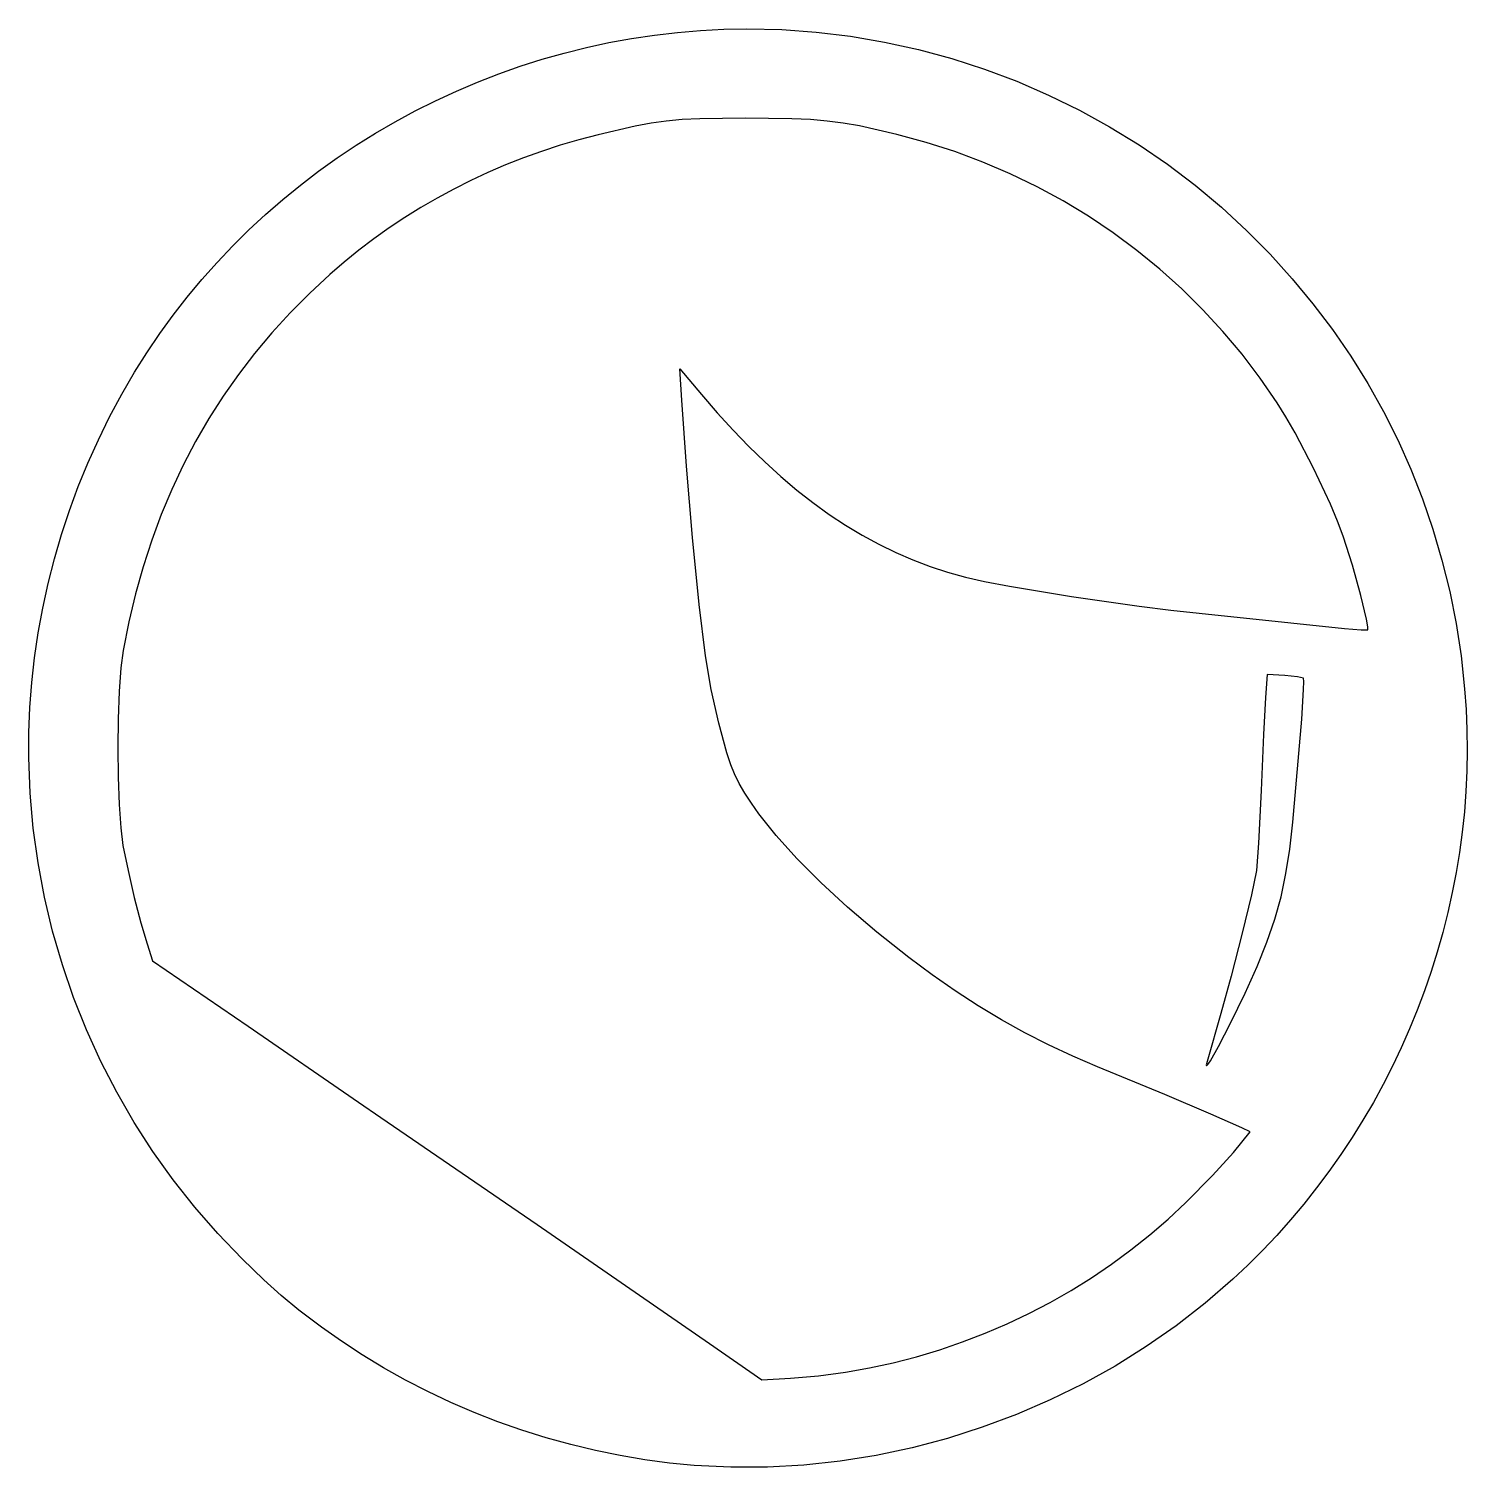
# Model space of a CAD drawing. Extents: x 3.272 to 4.124, y 4.842 to 5.694.
import ezdxf

# ---------------------------------------------------------------- set-up
doc = ezdxf.new("R2010")
doc.units = 0
doc.layers.add('IMPORT_-_LOGO_EPS', color=7, linetype='CONTINUOUS')

msp = doc.modelspace()

# ---------------------------------------------------------------- linework, layer by layer
at = {"layer": 'IMPORT_-_LOGO_EPS'}
for points in [[(3.66636, 4.84317), (3.65174, 4.84455), (3.63708, 4.84649), (3.6224, 4.84897), (3.60775, 4.85198), (3.59316, 4.85551), (3.57865, 4.85955), (3.56427, 4.86408), (3.55004, 4.86909), (3.53599, 4.87458), (3.52216, 4.88052), (3.50859, 4.88691), (3.49529, 4.89373), (3.48232, 4.90097), (3.46969, 4.90863), (3.45745, 4.91668), (3.44562, 4.92512), (3.43226, 4.93523), (3.42175, 4.94381), (3.41142, 4.95316), (3.39862, 4.96556), (3.38418, 4.9805), (3.37055, 4.99608), (3.35773, 5.01227), (3.34575, 5.02904), (3.33461, 5.04635), (3.32433, 5.06416), (3.31494, 5.08244), (3.30643, 5.10115), (3.29883, 5.12027), (3.29216, 5.13975), (3.28641, 5.15956), (3.28162, 5.17967), (3.2778, 5.20004), (3.27496, 5.22063), (3.27311, 5.24141), (3.27228, 5.26235), (3.27232, 5.27715), (3.27291, 5.29196), (3.27402, 5.30677), (3.27567, 5.32155), (3.27784, 5.33629), (3.28053, 5.35097), (3.28373, 5.36558), (3.28745, 5.38009), (3.29167, 5.39449), (3.29639, 5.40875), (3.3016, 5.42287), (3.30731, 5.43683), (3.3135, 5.4506), (3.32017, 5.46417), (3.32732, 5.47752), (3.33494, 5.49064), (3.34219, 5.50219), (3.3498, 5.51346), (3.35778, 5.52445), (3.3661, 5.53515), (3.37476, 5.54555), (3.38374, 5.55566), (3.39304, 5.56546), (3.40264, 5.57495), (3.41254, 5.58412), (3.42273, 5.59297), (3.43318, 5.60149), (3.4439, 5.60967), (3.45488, 5.61752), (3.46609, 5.62502), (3.47754, 5.63216), (3.48921, 5.63895), (3.50109, 5.64537), (3.51318, 5.65142), (3.52545, 5.6571), (3.5379, 5.66239), (3.55052, 5.6673), (3.5633, 5.67182), (3.57623, 5.67593), (3.5893, 5.67964), (3.60249, 5.68294), (3.6158, 5.68582), (3.62922, 5.68828), (3.64273, 5.6903), (3.65633, 5.6919), (3.67001, 5.69305), (3.68375, 5.69376), (3.69754, 5.69402), (3.71809, 5.69355), (3.73855, 5.69207), (3.75888, 5.6896), (3.77906, 5.68615), (3.79902, 5.68173), (3.81875, 5.67638), (3.83818, 5.67009), (3.85729, 5.66289), (3.87604, 5.65479), (3.89438, 5.64582), (3.91227, 5.63598), (3.92967, 5.62529), (3.94654, 5.61378), (3.96285, 5.60145), (3.97854, 5.58832), (3.99359, 5.57441), (4.00735, 5.56044), (4.02038, 5.54601), (4.03268, 5.53114), (4.04423, 5.51583), (4.05502, 5.5001), (4.06507, 5.48396), (4.07434, 5.46743), (4.08285, 5.45052), (4.09059, 5.43324), (4.09754, 5.4156), (4.1037, 5.39763), (4.10907, 5.37932), (4.11363, 5.3607), (4.11739, 5.34178), (4.12034, 5.32257), (4.12247, 5.30308), (4.12334, 5.29092), (4.12386, 5.27876), (4.12401, 5.26661), (4.1238, 5.25447), (4.12323, 5.24236), (4.12232, 5.23027), (4.12105, 5.21823), (4.11944, 5.20623), (4.11748, 5.19428), (4.11518, 5.1824), (4.11255, 5.17059), (4.10959, 5.15886), (4.10629, 5.14721), (4.10267, 5.13566), (4.09872, 5.12422), (4.09445, 5.11288), (4.08987, 5.10167), (4.08497, 5.09059), (4.07976, 5.07964), (4.07424, 5.06883), (4.06842, 5.05818), (4.06229, 5.04769), (4.05587, 5.03737), (4.04915, 5.02723), (4.04214, 5.01727), (4.03485, 5.00751), (4.02726, 4.99794), (4.0194, 4.98859), (4.01125, 4.97945), (4.00284, 4.97055), (3.99414, 4.96187), (3.98518, 4.95344), (3.96878, 4.93924), (3.95166, 4.92593), (3.93388, 4.91353), (3.91549, 4.90205), (3.89655, 4.89152), (3.8771, 4.88195), (3.85719, 4.87336), (3.83689, 4.86576), (3.81624, 4.85919), (3.79529, 4.85365), (3.77411, 4.84916), (3.75273, 4.84575), (3.73121, 4.84343), (3.70961, 4.84221), (3.68797, 4.84212)], [(3.75584, 4.89834), (3.77005, 4.90089), (3.78411, 4.90396), (3.798, 4.90756), (3.81172, 4.91167), (3.82523, 4.9163), (3.83855, 4.92142), (3.85164, 4.92704), (3.8645, 4.93316), (3.87711, 4.93975), (3.88946, 4.94682), (3.90154, 4.95436), (3.91333, 4.96237), (3.92482, 4.97083), (3.936, 4.97973), (3.94685, 4.98909), (3.95737, 4.99888), (3.97312, 5.01483), (3.98553, 5.02854), (3.99554, 5.04066), (3.99064, 5.04318), (3.97227, 5.05127), (3.94494, 5.0628), (3.90513, 5.07928), (3.89042, 5.08551), (3.87608, 5.09219), (3.86202, 5.09935), (3.84817, 5.10705), (3.83446, 5.11532), (3.82081, 5.1242), (3.80716, 5.13374), (3.79343, 5.14399), (3.7745, 5.15903), (3.75706, 5.17389), (3.74124, 5.18845), (3.72714, 5.2026), (3.71488, 5.21621), (3.70455, 5.22916), (3.70015, 5.23536), (3.69628, 5.24136), (3.69295, 5.24713), (3.69018, 5.25267), (3.68799, 5.2581), (3.68566, 5.26514), (3.68085, 5.28272), (3.67642, 5.30277), (3.673, 5.32263), (3.66928, 5.35307), (3.66531, 5.39264), (3.66166, 5.43506), (3.65892, 5.47401), (3.65782, 5.49264), (3.67064, 5.47736), (3.67997, 5.46653), (3.68931, 5.45628), (3.69868, 5.44659), (3.70808, 5.43746), (3.71752, 5.42889), (3.72702, 5.42086), (3.73657, 5.41337), (3.7462, 5.40642), (3.7559, 5.39999), (3.7657, 5.39409), (3.77559, 5.3887), (3.78559, 5.38382), (3.7957, 5.37945), (3.80594, 5.37556), (3.81631, 5.37217), (3.82683, 5.36927), (3.83809, 5.36675), (3.85296, 5.36391), (3.88978, 5.3578), (3.92974, 5.3521), (3.94854, 5.34977), (3.9653, 5.34798), (4.01966, 5.3421), (4.0514, 5.33884), (4.06125, 5.33804), (4.06508, 5.33797), (4.06515, 5.33991), (4.0644, 5.34432), (4.06101, 5.35848), (4.056, 5.37626), (4.05048, 5.39349), (4.04712, 5.40246), (4.04298, 5.4124), (4.03305, 5.43375), (4.02209, 5.45472), (4.01665, 5.46418), (4.01147, 5.4725), (4.0014, 5.48714), (3.99069, 5.50122), (3.97936, 5.51473), (3.96744, 5.52766), (3.95495, 5.53999), (3.94191, 5.5517), (3.92834, 5.56278), (3.91428, 5.57321), (3.89973, 5.58298), (3.88473, 5.59207), (3.86928, 5.60046), (3.85343, 5.60814), (3.83719, 5.61509), (3.82058, 5.6213), (3.80362, 5.62675), (3.78634, 5.63142), (3.76408, 5.63645), (3.75444, 5.63815), (3.74498, 5.63938), (3.73506, 5.64022), (3.72409, 5.64074), (3.6965, 5.64105), (3.66964, 5.64071), (3.65916, 5.6402), (3.64974, 5.63937), (3.64073, 5.63814), (3.63143, 5.63643), (3.60934, 5.6313), (3.59804, 5.6283), (3.58691, 5.62501), (3.57595, 5.62142), (3.56518, 5.61754), (3.55458, 5.61337), (3.54416, 5.6089), (3.53393, 5.60415), (3.52389, 5.5991), (3.51404, 5.59377), (3.50437, 5.58814), (3.49491, 5.58224), (3.48563, 5.57604), (3.47656, 5.56957), (3.46768, 5.56281), (3.45901, 5.55576), (3.45054, 5.54844), (3.4385, 5.53727), (3.42707, 5.52578), (3.41624, 5.51396), (3.40601, 5.50179), (3.39638, 5.48927), (3.38733, 5.47639), (3.37886, 5.46315), (3.37098, 5.44953), (3.36367, 5.43552), (3.35692, 5.42111), (3.35074, 5.4063), (3.34512, 5.39108), (3.34005, 5.37544), (3.33553, 5.35936), (3.33155, 5.34285), (3.32811, 5.32588), (3.32677, 5.31546), (3.3258, 5.30158), (3.32522, 5.2854), (3.32502, 5.26807), (3.32521, 5.25074), (3.32577, 5.23456), (3.32672, 5.22069), (3.32805, 5.21028), (3.33106, 5.19543), (3.33474, 5.17957), (3.33864, 5.16453), (3.34232, 5.15212), (3.3456, 5.14208), (3.40212, 5.1033), (3.46761, 5.0583), (3.48064, 5.04931), (3.57326, 4.98584), (3.67532, 4.91545), (3.70627, 4.89396), (3.72338, 4.89493), (3.73997, 4.89633)], [(3.98377, 5.10514), (3.99245, 5.12287), (3.99961, 5.13866), (4.00544, 5.15306), (4.0101, 5.16665), (4.01378, 5.18), (4.01665, 5.19367), (4.01888, 5.20822), (4.02066, 5.22423), (4.02599, 5.28515), (4.02715, 5.30272), (4.0273, 5.30752), (4.02714, 5.30939), (4.02349, 5.3102), (4.01595, 5.31092), (4.00562, 5.31158), (4.00459, 5.29796), (4.00337, 5.27614), (4.0019, 5.2428), (4.00044, 5.21179), (3.99928, 5.19556), (3.9962, 5.18114), (3.99069, 5.15837), (3.98418, 5.13302), (3.97811, 5.11084), (3.96993, 5.08233), (3.96949, 5.08036), (3.96968, 5.0798), (3.97051, 5.08062), (3.97195, 5.08282), (3.97667, 5.0913)]]:
    msp.add_lwpolyline(points, close=True, dxfattribs=at)

doc.saveas('drawing.dxf')
